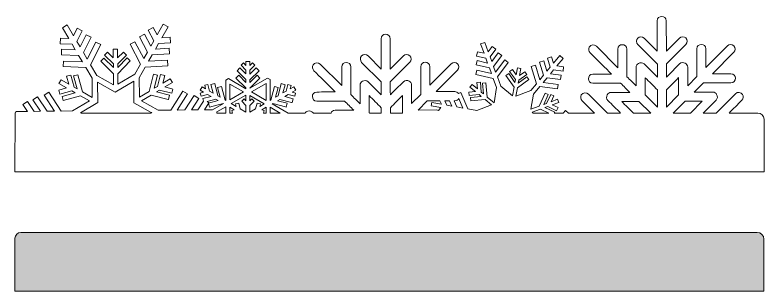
# Model space of a CAD drawing. Header units: millimetres. Extents: x 26 to 426, y 17 to 1568.
# Drawn here: x 99.1 to 352.5, y 1474.6 to 1568 of the extents above; entities that cross this region are included whole.
import ezdxf

# ---------------------------------------------------------------- set-up
doc = ezdxf.new("R2010")
doc.units = ezdxf.units.MM
doc.header["$MEASUREMENT"] = 0
doc.layers.add('Layer 1', color=7, linetype='Continuous')

# ---------------------------------------------------------------- blocks, each defined once
blk = doc.blocks.new('block 12')
at = {"layer": 'Layer 1'}
h = blk.add_hatch(color=4, dxfattribs=at)
edge = h.paths.add_edge_path()
edge.add_spline(control_points=[(352.5, 1474.58), (352.5, 1474.58), (99.08, 1474.58), (99.08, 1474.58), (99.08, 1474.58), (99.08, 1492.42), (99.08, 1492.42), (99.08, 1493.52), (99.97, 1494.41), (101.07, 1494.41), (101.07, 1494.41), (350.17, 1494.41), (350.17, 1494.41), (351.46, 1494.41), (352.5, 1493.36), (352.5, 1492.07), (352.5, 1492.07), (352.5, 1474.58), (352.5, 1474.58)], knot_values=[0, 0, 0, 0, 1, 1, 1, 2, 2, 2, 3, 3, 3, 4, 4, 4, 5, 5, 5, 6, 6, 6, 6], degree=3, periodic=1)
at = {"layer": 'Layer 1', "lineweight": 0}
blk.add_open_spline([(352.5, 1474.58), (352.5, 1474.58), (99.08, 1474.58), (99.08, 1474.58), (99.08, 1474.58), (99.08, 1492.42), (99.08, 1492.42), (99.08, 1493.52), (99.97, 1494.41), (101.07, 1494.41), (101.07, 1494.41), (350.17, 1494.41), (350.17, 1494.41), (351.46, 1494.41), (352.5, 1493.36), (352.5, 1492.07), (352.5, 1492.07), (352.5, 1474.58), (352.5, 1474.58)], degree=3, knots=[0, 0, 0, 0, 1, 1, 1, 2, 2, 2, 3, 3, 3, 4, 4, 4, 5, 5, 5, 6, 6, 6, 6], dxfattribs=at)
blk = doc.blocks.new('block 13')
at = {"layer": 'Layer 1', "lineweight": 0}
for points in [[(121.22, 1534.9), (127.11, 1538.37), (127.05, 1545.22), (133.01, 1541.85), (139.27, 1545.53), (139.33, 1538.27), (145.14, 1534.99), (145.43, 1534.99), (145.04, 1534.76), (121.45, 1534.76), (121.22, 1534.9)], [(171.76, 1544.61), (176.39, 1541.94), (171.76, 1539.27), (171.76, 1544.61)], [(184.05, 1544.81), (184.05, 1539.07), (179.07, 1541.94), (184.05, 1544.81)], [(177.24, 1538.95), (176.62, 1539.56), (175.82, 1538.77), (177.24, 1537.36), (177.24, 1535.14), (175.31, 1536.25), (174.79, 1538.17), (173.71, 1537.89), (173.94, 1537.04), (172.26, 1538.01), (177.24, 1540.88), (177.24, 1538.95), (177.24, 1538.95)], [(167.05, 1539.47), (167.88, 1538.99), (164.58, 1538.1), (164.92, 1536.81), (169.53, 1538.04), (169.58, 1538.01), (165.95, 1535.92), (163.17, 1535.9), (164.68, 1538.28), (164.06, 1538.67), (167.05, 1539.47)], [(178.58, 1537.36), (179.99, 1538.77), (179.19, 1539.57), (178.58, 1538.95), (178.58, 1540.68), (183.38, 1537.91), (181.88, 1537.04), (182.1, 1537.89), (181.02, 1538.17), (180.51, 1536.25), (178.58, 1535.14), (178.58, 1537.36), (178.58, 1537.36)], [(170.42, 1536.95), (170.42, 1534.77), (167.41, 1534.77), (167.41, 1535.19), (167.41, 1535.21), (170.42, 1536.95)], [(173.26, 1535.88), (172.42, 1535.66), (172.66, 1534.77), (171.76, 1534.77), (171.76, 1536.75), (173.26, 1535.88)], [(183.15, 1534.76), (183.39, 1535.65), (182.55, 1535.88), (184.05, 1536.75), (184.05, 1534.76), (183.15, 1534.76), (183.15, 1534.76)], [(188.82, 1534.76), (185.39, 1534.76), (185.39, 1536.75), (188.82, 1534.76)], [(276.87, 1536.08), (279.71, 1534.77), (274.38, 1534.77), (274.05, 1535.05), (276.87, 1536.08)]]:
    blk.add_lwpolyline(points, dxfattribs=at)
for points, knots in [([(340.67, 1534.76), (342.11, 1536.21), (343.55, 1537.66), (345, 1539.12), (345.51, 1539.63), (345.64, 1540.44), (345.26, 1541.06), (344.72, 1541.91), (343.54, 1542.01), (342.87, 1541.33), (340.69, 1539.14), (338.51, 1536.95), (336.34, 1534.76), (336.34, 1534.76), (331.94, 1534.76), (331.94, 1534.76), (331.94, 1534.76), (336.29, 1539.14), (336.29, 1539.14), (336.81, 1539.67), (336.87, 1540.5), (336.47, 1541.09), (336.25, 1541.54), (335.81, 1541.88), (335.15, 1541.88), (335.15, 1541.88), (328.87, 1541.86), (328.87, 1541.86), (328.87, 1541.86), (331.98, 1544.99), (331.98, 1544.99), (335.09, 1545), (338.21, 1545.01), (341.33, 1545.02), (343.31, 1545.02), (343.3, 1548.09), (341.32, 1548.08), (339.22, 1548.08), (337.13, 1548.07), (335.04, 1548.07), (335.04, 1548.07), (342.28, 1555.34), (342.28, 1555.34), (342.87, 1555.94), (342.87, 1556.92), (342.28, 1557.51), (341.68, 1558.1), (340.7, 1558.1), (340.11, 1557.51), (340.11, 1557.51), (332.87, 1550.23), (332.87, 1550.23), (332.86, 1552.32), (332.86, 1554.42), (332.85, 1556.51), (332.84, 1558.49), (329.78, 1558.48), (329.78, 1556.5), (329.79, 1553.39), (329.8, 1550.27), (329.8, 1547.15), (329.8, 1547.15), (326.69, 1544.02), (326.69, 1544.02), (326.69, 1544.02), (326.68, 1550.3), (326.68, 1550.3), (326.68, 1550.96), (326.33, 1551.4), (325.88, 1551.62), (325.28, 1552.02), (324.45, 1551.95), (323.93, 1551.43), (322.46, 1549.95), (320.98, 1548.46), (319.5, 1546.98), (319.5, 1548.45), (319.5, 1549.92), (319.49, 1551.39), (319.49, 1551.39), (326.08, 1558.02), (326.08, 1558.02), (326.67, 1558.61), (326.67, 1559.6), (326.08, 1560.19), (325.48, 1560.78), (324.5, 1560.78), (323.91, 1560.18), (323.91, 1560.18), (319.48, 1555.73), (319.48, 1555.73), (319.48, 1555.73), (319.45, 1565.99), (319.45, 1565.99), (319.44, 1567.97), (316.37, 1567.97), (316.38, 1565.99), (316.38, 1565.6), (316.38, 1565.21), (316.38, 1564.82), (316.39, 1561.79), (316.4, 1558.76), (316.41, 1555.72), (316.41, 1555.72), (311.95, 1560.15), (311.95, 1560.15), (311.36, 1560.74), (310.37, 1560.73), (309.78, 1560.15), (309.2, 1559.55), (309.2, 1558.57), (309.79, 1557.98), (309.79, 1557.98), (316.42, 1551.38), (316.42, 1551.38), (316.42, 1549.91), (316.43, 1548.44), (316.43, 1546.97), (314.95, 1548.44), (313.46, 1549.92), (311.98, 1551.4), (311.45, 1551.92), (310.62, 1551.98), (310.03, 1551.57), (309.58, 1551.35), (309.24, 1550.91), (309.24, 1550.25), (309.25, 1548.16), (309.25, 1546.07), (309.26, 1543.97), (308.21, 1545.01), (307.17, 1546.05), (306.13, 1547.09), (306.12, 1550.2), (306.11, 1553.32), (306.11, 1556.43), (306.1, 1558.41), (303.03, 1558.41), (303.04, 1556.43), (303.04, 1554.33), (303.05, 1552.24), (303.05, 1550.14), (303.05, 1550.14), (295.78, 1557.39), (295.78, 1557.39), (295.1, 1558.06), (293.92, 1557.97), (293.39, 1557.1), (293.01, 1556.48), (293.15, 1555.68), (293.67, 1555.16), (293.67, 1555.16), (294.44, 1554.4), (294.44, 1554.4), (296.59, 1552.26), (298.74, 1550.12), (300.89, 1547.98), (298.79, 1547.97), (296.7, 1547.97), (294.6, 1547.96), (292.63, 1547.95), (292.63, 1544.89), (294.62, 1544.89), (297.73, 1544.9), (300.85, 1544.91), (303.96, 1544.92), (305.01, 1543.88), (306.05, 1542.84), (307.09, 1541.8), (305, 1541.8), (302.91, 1541.79), (300.81, 1541.79), (300.15, 1541.79), (299.71, 1541.44), (299.49, 1540.99), (299.1, 1540.39), (299.16, 1539.56), (299.68, 1539.05), (301.12, 1537.62), (302.55, 1536.19), (303.99, 1534.77), (303.99, 1534.77), (299.56, 1534.77), (299.56, 1534.77), (299.56, 1534.77), (293.09, 1541.2), (293.09, 1541.2), (292.42, 1541.87), (291.23, 1541.77), (290.7, 1540.91), (290.32, 1540.29), (290.46, 1539.48), (290.97, 1538.97), (290.97, 1538.97), (295.2, 1534.77), (295.2, 1534.77), (295.2, 1534.77), (286.31, 1534.77), (286.31, 1534.77), (286.31, 1534.77), (285.39, 1535.62), (285.39, 1535.62), (285.39, 1535.62), (284.6, 1534.77), (284.6, 1534.77), (284.6, 1534.77), (281.52, 1534.77), (281.52, 1534.77), (281.52, 1534.77), (281.69, 1535.12), (281.69, 1535.12), (281.69, 1535.12), (278.39, 1536.64), (278.39, 1536.64), (278.39, 1536.64), (279.32, 1536.99), (279.32, 1536.99), (279.32, 1536.99), (282.35, 1535.58), (282.35, 1535.58), (282.35, 1535.58), (282.84, 1536.63), (282.84, 1536.63), (282.84, 1536.63), (280.85, 1537.55), (280.85, 1537.55), (280.85, 1537.55), (283.07, 1538.37), (283.07, 1538.37), (283.07, 1538.37), (282.67, 1539.45), (282.67, 1539.45), (282.67, 1539.45), (280.45, 1538.63), (280.45, 1538.63), (280.45, 1538.63), (281.38, 1540.62), (281.38, 1540.62), (281.38, 1540.62), (280.33, 1541.11), (280.33, 1541.11), (280.33, 1541.11), (278.92, 1538.07), (278.92, 1538.07), (278.92, 1538.07), (278, 1537.73), (278, 1537.73), (278, 1537.73), (279.52, 1541.03), (279.52, 1541.03), (279.52, 1541.03), (278.48, 1541.51), (278.48, 1541.51), (278.48, 1541.51), (276.46, 1537.17), (276.46, 1537.17), (276.46, 1537.17), (273.65, 1536.14), (273.65, 1536.14), (273.65, 1536.14), (274.53, 1541.22), (274.53, 1541.22), (274.53, 1541.22), (276.66, 1543.77), (276.66, 1543.77), (276.66, 1543.77), (282.67, 1543.04), (282.67, 1543.04), (282.67, 1543.04), (282.85, 1544.51), (282.85, 1544.51), (282.85, 1544.51), (277.79, 1545.13), (277.79, 1545.13), (277.79, 1545.13), (279.09, 1546.68), (279.09, 1546.68), (279.09, 1546.68), (283.68, 1546.12), (283.68, 1546.12), (283.68, 1546.12), (283.86, 1547.59), (283.86, 1547.59), (283.86, 1547.59), (280.22, 1548.03), (280.22, 1548.03), (280.22, 1548.03), (281.33, 1549.36), (281.33, 1549.36), (281.33, 1549.36), (284.5, 1548.97), (284.5, 1548.97), (284.5, 1548.97), (284.68, 1550.44), (284.68, 1550.44), (284.68, 1550.44), (282.46, 1550.72), (282.46, 1550.72), (282.46, 1550.72), (284.61, 1553.3), (284.61, 1553.3), (284.61, 1553.3), (283.47, 1554.25), (283.47, 1554.25), (283.47, 1554.25), (281.32, 1551.66), (281.32, 1551.66), (281.32, 1551.66), (280.66, 1553.8), (280.66, 1553.8), (280.66, 1553.8), (279.24, 1553.36), (279.24, 1553.36), (279.24, 1553.36), (280.19, 1550.31), (280.19, 1550.31), (280.19, 1550.31), (279.08, 1548.98), (279.08, 1548.98), (279.08, 1548.98), (277.99, 1552.49), (277.99, 1552.49), (277.99, 1552.49), (276.58, 1552.04), (276.58, 1552.04), (276.58, 1552.04), (277.95, 1547.62), (277.95, 1547.62), (277.95, 1547.62), (276.66, 1546.07), (276.66, 1546.07), (276.66, 1546.07), (275.15, 1550.94), (275.15, 1550.94), (275.15, 1550.94), (273.73, 1550.5), (273.73, 1550.5), (273.73, 1550.5), (275.53, 1544.72), (275.53, 1544.72), (275.53, 1544.72), (273.58, 1542.38), (273.58, 1542.38), (273.58, 1542.38), (268.58, 1540.55), (268.58, 1540.55), (268.58, 1540.55), (269.06, 1543.35), (269.06, 1543.35), (269.06, 1543.35), (272.98, 1546.1), (272.98, 1546.1), (272.98, 1546.1), (272.31, 1547.04), (272.31, 1547.04), (272.31, 1547.04), (269.34, 1544.95), (269.34, 1544.95), (269.34, 1544.95), (269.51, 1545.93), (269.51, 1545.93), (269.51, 1545.93), (272.25, 1547.85), (272.25, 1547.85), (272.25, 1547.85), (271.58, 1548.79), (271.58, 1548.79), (271.58, 1548.79), (269.79, 1547.53), (269.79, 1547.53), (269.79, 1547.53), (270.2, 1549.87), (270.2, 1549.87), (270.2, 1549.87), (269.06, 1550.06), (269.06, 1550.06), (269.06, 1550.06), (268.65, 1547.73), (268.65, 1547.73), (268.65, 1547.73), (267.39, 1549.52), (267.39, 1549.52), (267.39, 1549.52), (266.45, 1548.86), (266.45, 1548.86), (266.45, 1548.86), (268.38, 1546.13), (268.38, 1546.13), (268.38, 1546.13), (268.21, 1545.15), (268.21, 1545.15), (268.21, 1545.15), (266.12, 1548.12), (266.12, 1548.12), (266.12, 1548.12), (265.18, 1547.46), (265.18, 1547.46), (265.18, 1547.46), (267.93, 1543.55), (267.93, 1543.55), (267.93, 1543.55), (267.42, 1540.59), (267.42, 1540.59), (267.42, 1540.59), (263.45, 1543.9), (263.45, 1543.9), (263.45, 1543.9), (262.31, 1547.02), (262.31, 1547.02), (262.31, 1547.02), (265.95, 1551.86), (265.95, 1551.86), (265.95, 1551.86), (264.77, 1552.75), (264.77, 1552.75), (264.77, 1552.75), (261.7, 1548.67), (261.7, 1548.67), (261.7, 1548.67), (261, 1550.57), (261, 1550.57), (261, 1550.57), (263.79, 1554.27), (263.79, 1554.27), (263.79, 1554.27), (262.6, 1555.16), (262.6, 1555.16), (262.6, 1555.16), (260.39, 1552.23), (260.39, 1552.23), (260.39, 1552.23), (259.8, 1553.85), (259.8, 1553.85), (259.8, 1553.85), (261.72, 1556.41), (261.72, 1556.41), (261.72, 1556.41), (260.53, 1557.3), (260.53, 1557.3), (260.53, 1557.3), (259.19, 1555.51), (259.19, 1555.51), (259.19, 1555.51), (258.03, 1558.67), (258.03, 1558.67), (258.03, 1558.67), (256.64, 1558.16), (256.64, 1558.16), (256.64, 1558.16), (257.79, 1555), (257.79, 1555), (257.79, 1555), (255.61, 1555.49), (255.61, 1555.49), (255.61, 1555.49), (255.28, 1554.05), (255.28, 1554.05), (255.28, 1554.05), (258.4, 1553.34), (258.4, 1553.34), (258.4, 1553.34), (259, 1551.72), (259, 1551.72), (259, 1551.72), (255.42, 1552.53), (255.42, 1552.53), (255.42, 1552.53), (255.09, 1551.08), (255.09, 1551.08), (255.09, 1551.08), (259.61, 1550.06), (259.61, 1550.06), (259.61, 1550.06), (260.3, 1548.16), (260.3, 1548.16), (260.3, 1548.16), (255.33, 1549.29), (255.33, 1549.29), (255.33, 1549.29), (255, 1547.84), (255, 1547.84), (255, 1547.84), (260.91, 1546.5), (260.91, 1546.5), (260.91, 1546.5), (262.05, 1543.39), (262.05, 1543.39), (262.05, 1543.39), (261.16, 1538.3), (261.16, 1538.3), (261.16, 1538.3), (258.86, 1540.22), (258.86, 1540.22), (258.86, 1540.22), (258.43, 1544.99), (258.43, 1544.99), (258.43, 1544.99), (257.28, 1544.89), (257.28, 1544.89), (257.28, 1544.89), (257.6, 1541.27), (257.6, 1541.27), (257.6, 1541.27), (256.84, 1541.91), (256.84, 1541.91), (256.84, 1541.91), (256.54, 1545.24), (256.54, 1545.24), (256.54, 1545.24), (255.39, 1545.13), (255.39, 1545.13), (255.39, 1545.13), (255.59, 1542.95), (255.59, 1542.95), (255.59, 1542.95), (253.77, 1544.47), (253.77, 1544.47), (253.77, 1544.47), (253.03, 1543.59), (253.03, 1543.59), (253.03, 1543.59), (254.85, 1542.07), (254.85, 1542.07), (254.85, 1542.07), (252.67, 1541.87), (252.67, 1541.87), (252.67, 1541.87), (252.77, 1540.72), (252.77, 1540.72), (252.77, 1540.72), (256.1, 1541.02), (256.1, 1541.02), (256.1, 1541.02), (256.86, 1540.39), (256.86, 1540.39), (256.86, 1540.39), (253.25, 1540.06), (253.25, 1540.06), (253.25, 1540.06), (253.35, 1538.91), (253.35, 1538.91), (253.35, 1538.91), (258.11, 1539.34), (258.11, 1539.34), (258.11, 1539.34), (260.29, 1537.52), (260.29, 1537.52), (260.29, 1537.52), (255.29, 1535.69), (255.29, 1535.69), (255.29, 1535.69), (252.3, 1536.21), (252.3, 1536.21), (252.3, 1536.21), (249.93, 1541.78), (249.93, 1541.78), (249.93, 1541.78), (249.1, 1541.43), (249.1, 1541.43), (248.86, 1541.79), (248.46, 1542.05), (247.89, 1542.05), (245.8, 1542.04), (243.71, 1542.04), (241.61, 1542.03), (241.61, 1542.03), (248.85, 1549.31), (248.85, 1549.31), (249.44, 1549.9), (249.44, 1550.89), (248.85, 1551.48), (248.26, 1552.07), (247.27, 1552.06), (246.68, 1551.47), (246.68, 1551.47), (239.44, 1544.19), (239.44, 1544.19), (239.44, 1546.29), (239.43, 1548.38), (239.42, 1550.48), (239.42, 1552.46), (236.35, 1552.45), (236.35, 1550.47), (236.36, 1547.35), (236.37, 1544.23), (236.38, 1541.12), (236.38, 1541.12), (233.27, 1537.99), (233.27, 1537.99), (233.27, 1537.99), (233.25, 1544.27), (233.25, 1544.27), (233.25, 1544.93), (232.91, 1545.36), (232.45, 1545.58), (231.86, 1545.98), (231.03, 1545.92), (230.51, 1545.4), (229.03, 1543.91), (227.55, 1542.43), (226.08, 1540.94), (226.07, 1542.42), (226.07, 1543.89), (226.06, 1545.36), (226.06, 1545.36), (232.66, 1551.99), (232.66, 1551.99), (233.25, 1552.58), (233.25, 1553.57), (232.65, 1554.16), (232.06, 1554.74), (231.07, 1554.74), (230.48, 1554.15), (230.48, 1554.15), (226.05, 1549.69), (226.05, 1549.69), (226.05, 1549.69), (226.02, 1559.96), (226.02, 1559.96), (226.01, 1561.94), (222.95, 1561.93), (222.95, 1559.95), (222.95, 1559.56), (222.96, 1559.17), (222.96, 1558.78), (222.97, 1555.75), (222.97, 1552.72), (222.98, 1549.69), (222.98, 1549.69), (218.54, 1554.11), (218.54, 1554.11), (217.95, 1554.7), (216.96, 1554.7), (216.37, 1554.11), (215.78, 1553.51), (215.79, 1552.53), (216.38, 1551.94), (216.38, 1551.94), (223.01, 1545.34), (223.01, 1545.34), (223.01, 1543.87), (223.02, 1542.4), (223.02, 1540.93), (221.53, 1542.4), (220.05, 1543.88), (218.57, 1545.36), (218.04, 1545.88), (217.21, 1545.94), (216.62, 1545.53), (216.17, 1545.31), (215.83, 1544.87), (215.83, 1544.21), (215.84, 1542.12), (215.84, 1540.03), (215.85, 1537.93), (214.8, 1538.97), (213.76, 1540.01), (212.72, 1541.05), (212.71, 1544.16), (212.7, 1547.28), (212.69, 1550.39), (212.69, 1552.37), (209.62, 1552.37), (209.62, 1550.39), (209.63, 1548.29), (209.63, 1546.2), (209.64, 1544.1), (209.64, 1544.1), (202.36, 1551.34), (202.36, 1551.34), (201.69, 1552.01), (200.5, 1551.92), (199.97, 1551.06), (199.59, 1550.44), (199.74, 1549.63), (200.25, 1549.12), (200.25, 1549.12), (201.02, 1548.35), (201.02, 1548.35), (203.17, 1546.21), (205.32, 1544.07), (207.47, 1541.93), (205.38, 1541.93), (203.28, 1541.92), (201.19, 1541.91), (199.21, 1541.91), (199.22, 1538.84), (201.2, 1538.84), (204.31, 1538.86), (207.43, 1538.86), (210.55, 1538.87), (211.59, 1537.83), (212.63, 1536.8), (213.68, 1535.76), (211.58, 1535.75), (209.49, 1535.75), (207.39, 1535.74), (206.66, 1535.74), (206.2, 1535.32), (206.02, 1534.79), (206, 1534.78), (205.99, 1534.77), (205.98, 1534.76), (205.98, 1534.76), (200.07, 1534.76), (200.07, 1534.76), (200.07, 1534.76), (199.9, 1534.94), (199.9, 1534.94), (199.44, 1535.39), (198.79, 1535.61), (198.17, 1535.48), (197.66, 1535.37), (197.41, 1535.09), (197.25, 1534.76), (197.25, 1534.76), (191.51, 1534.76), (191.51, 1534.76), (191.51, 1534.76), (186.06, 1537.91), (186.06, 1537.91), (186.06, 1537.91), (186.28, 1538.03), (186.28, 1538.03), (186.28, 1538.03), (190.66, 1536.86), (190.66, 1536.86), (190.66, 1536.86), (190.88, 1536.8), (190.88, 1536.8), (190.88, 1536.8), (191.23, 1538.1), (191.23, 1538.1), (191.23, 1538.1), (187.92, 1538.98), (187.92, 1538.98), (187.92, 1538.98), (188.7, 1539.43), (188.7, 1539.43), (188.7, 1539.43), (192.67, 1538.37), (192.67, 1538.37), (192.67, 1538.37), (192.89, 1538.31), (192.89, 1538.31), (192.89, 1538.31), (193.24, 1539.61), (193.24, 1539.61), (193.24, 1539.61), (190.34, 1540.39), (190.34, 1540.39), (190.34, 1540.39), (191.53, 1541.07), (191.53, 1541.07), (191.53, 1541.07), (193.75, 1540.47), (193.75, 1540.47), (193.75, 1540.47), (194.04, 1541.56), (194.04, 1541.56), (194.04, 1541.56), (192.9, 1541.86), (192.9, 1541.86), (192.9, 1541.86), (194.06, 1542.53), (194.06, 1542.53), (194.06, 1542.53), (193.39, 1543.7), (193.39, 1543.7), (193.39, 1543.7), (192.23, 1543.03), (192.23, 1543.03), (192.23, 1543.03), (192.54, 1544.17), (192.54, 1544.17), (192.54, 1544.17), (191.45, 1544.46), (191.45, 1544.46), (191.45, 1544.46), (190.86, 1542.23), (190.86, 1542.23), (190.86, 1542.23), (189.73, 1541.58), (189.73, 1541.58), (189.73, 1541.58), (190.48, 1544.39), (190.48, 1544.39), (190.48, 1544.39), (189.19, 1544.74), (189.19, 1544.74), (189.19, 1544.74), (188.09, 1540.63), (188.09, 1540.63), (188.09, 1540.63), (187.25, 1540.15), (187.25, 1540.15), (187.25, 1540.15), (188.14, 1543.46), (188.14, 1543.46), (188.14, 1543.46), (186.85, 1543.8), (186.85, 1543.8), (186.85, 1543.8), (185.61, 1539.2), (185.61, 1539.2), (185.61, 1539.2), (185.39, 1539.07), (185.39, 1539.07), (185.39, 1539.07), (185.39, 1546.11), (185.39, 1546.11), (185.39, 1546.11), (184.5, 1546.62), (184.5, 1546.62), (184.5, 1546.62), (178.58, 1543.21), (178.58, 1543.21), (178.58, 1543.21), (178.58, 1543.26), (178.58, 1543.26), (178.58, 1543.26), (181.95, 1546.63), (181.95, 1546.63), (181.95, 1546.63), (181, 1547.58), (181, 1547.58), (181, 1547.58), (178.58, 1545.16), (178.58, 1545.16), (178.58, 1545.16), (178.58, 1546.06), (178.58, 1546.06), (178.58, 1546.06), (181.65, 1549.13), (181.65, 1549.13), (181.65, 1549.13), (180.7, 1550.08), (180.7, 1550.08), (180.7, 1550.08), (178.58, 1547.96), (178.58, 1547.96), (178.58, 1547.96), (178.58, 1549.33), (178.58, 1549.33), (178.58, 1549.33), (180.21, 1550.96), (180.21, 1550.96), (180.21, 1550.96), (179.41, 1551.75), (179.41, 1551.75), (179.41, 1551.75), (178.57, 1550.91), (178.57, 1550.91), (178.57, 1550.91), (178.57, 1552.25), (178.57, 1552.25), (178.57, 1552.25), (177.23, 1552.25), (177.23, 1552.25), (177.23, 1552.25), (177.23, 1550.91), (177.23, 1550.91), (177.23, 1550.91), (176.39, 1551.75), (176.39, 1551.75), (176.39, 1551.75), (175.6, 1550.96), (175.6, 1550.96), (175.6, 1550.96), (177.23, 1549.33), (177.23, 1549.33), (177.23, 1549.33), (177.23, 1548.02), (177.23, 1548.02), (177.23, 1548.02), (175.17, 1550.08), (175.17, 1550.08), (175.17, 1550.08), (174.22, 1549.13), (174.22, 1549.13), (174.22, 1549.13), (177.22, 1546.13), (177.22, 1546.13), (177.22, 1546.13), (177.22, 1545.16), (177.22, 1545.16), (177.22, 1545.16), (174.8, 1547.58), (174.8, 1547.58), (174.8, 1547.58), (173.86, 1546.63), (173.86, 1546.63), (173.86, 1546.63), (177.22, 1543.27), (177.22, 1543.27), (177.22, 1543.27), (177.22, 1543.01), (177.22, 1543.01), (177.22, 1543.01), (171.3, 1546.43), (171.3, 1546.43), (171.3, 1546.43), (170.41, 1545.91), (170.41, 1545.91), (170.41, 1545.91), (170.41, 1539.07), (170.41, 1539.07), (170.41, 1539.07), (170.19, 1539.2), (170.19, 1539.2), (170.19, 1539.2), (168.96, 1543.8), (168.96, 1543.8), (168.96, 1543.8), (167.66, 1543.46), (167.66, 1543.46), (167.66, 1543.46), (168.55, 1540.15), (168.55, 1540.15), (168.55, 1540.15), (167.77, 1540.61), (167.77, 1540.61), (167.77, 1540.61), (166.65, 1544.8), (166.65, 1544.8), (166.65, 1544.8), (165.35, 1544.45), (165.35, 1544.45), (165.35, 1544.45), (166.13, 1541.55), (166.13, 1541.55), (166.13, 1541.55), (164.94, 1542.24), (164.94, 1542.24), (164.94, 1542.24), (164.35, 1544.47), (164.35, 1544.47), (164.35, 1544.47), (163.27, 1544.18), (163.27, 1544.18), (163.27, 1544.18), (163.57, 1543.04), (163.57, 1543.04), (163.57, 1543.04), (162.41, 1543.71), (162.41, 1543.71), (162.41, 1543.71), (161.74, 1542.55), (161.74, 1542.55), (161.74, 1542.55), (162.9, 1541.88), (162.9, 1541.88), (162.9, 1541.88), (161.76, 1541.57), (161.76, 1541.57), (161.76, 1541.57), (162.05, 1540.49), (162.05, 1540.49), (162.05, 1540.49), (164.27, 1541.08), (164.27, 1541.08), (164.27, 1541.08), (165.41, 1540.43), (165.41, 1540.43), (165.41, 1540.43), (162.6, 1539.67), (162.6, 1539.67), (162.6, 1539.67), (162.82, 1538.84), (162.82, 1538.84), (162.82, 1538.84), (160.94, 1535.88), (160.94, 1535.88), (160.94, 1535.88), (158.76, 1535.86), (158.76, 1535.86), (158.76, 1535.86), (161.24, 1539.77), (161.24, 1539.77), (161.24, 1539.77), (159.66, 1540.77), (159.66, 1540.77), (159.66, 1540.77), (156.54, 1535.84), (156.54, 1535.84), (156.54, 1535.84), (153.99, 1535.82), (153.99, 1535.82), (153.99, 1535.82), (157.43, 1541.25), (157.43, 1541.25), (157.43, 1541.25), (155.85, 1542.25), (155.85, 1542.25), (155.85, 1542.25), (151.76, 1535.8), (151.76, 1535.8), (151.76, 1535.8), (147.58, 1535.76), (147.58, 1535.76), (147.58, 1535.76), (141.92, 1538.96), (141.92, 1538.96), (141.92, 1538.96), (145.18, 1540.89), (145.18, 1540.89), (145.18, 1540.89), (150.91, 1539.41), (150.91, 1539.41), (150.91, 1539.41), (151.02, 1539.38), (151.02, 1539.38), (151.02, 1539.38), (151.38, 1540.79), (151.38, 1540.79), (151.38, 1540.79), (146.95, 1541.93), (146.95, 1541.93), (146.95, 1541.93), (148.02, 1542.56), (148.02, 1542.56), (148.02, 1542.56), (152.1, 1541.51), (152.1, 1541.51), (152.1, 1541.51), (152.46, 1542.92), (152.46, 1542.92), (152.46, 1542.92), (149.79, 1543.61), (149.79, 1543.61), (149.79, 1543.61), (152.36, 1545.12), (152.36, 1545.12), (152.36, 1545.12), (151.62, 1546.37), (151.62, 1546.37), (151.62, 1546.37), (149.06, 1544.86), (149.06, 1544.86), (149.06, 1544.86), (149.75, 1547.53), (149.75, 1547.53), (149.75, 1547.53), (148.34, 1547.89), (148.34, 1547.89), (148.34, 1547.89), (147.28, 1543.82), (147.28, 1543.82), (147.28, 1543.82), (146.21, 1543.18), (146.21, 1543.18), (146.21, 1543.18), (147.36, 1547.61), (147.36, 1547.61), (147.36, 1547.61), (145.95, 1547.98), (145.95, 1547.98), (145.95, 1547.98), (144.44, 1542.14), (144.44, 1542.14), (144.44, 1542.14), (141.18, 1540.22), (141.18, 1540.22), (141.18, 1540.22), (141.12, 1546.72), (141.12, 1546.72), (141.12, 1546.72), (143.18, 1550.36), (143.18, 1550.36), (143.18, 1550.36), (150.8, 1550.81), (150.8, 1550.81), (150.8, 1550.81), (150.69, 1552.68), (150.69, 1552.68), (150.69, 1552.68), (144.28, 1552.3), (144.28, 1552.3), (144.28, 1552.3), (145.53, 1554.52), (145.53, 1554.52), (145.53, 1554.52), (151.35, 1554.86), (151.35, 1554.86), (151.35, 1554.86), (151.24, 1556.73), (151.24, 1556.73), (151.24, 1556.73), (146.62, 1556.45), (146.62, 1556.45), (146.62, 1556.45), (147.69, 1558.35), (147.69, 1558.35), (147.69, 1558.35), (151.72, 1558.59), (151.72, 1558.59), (151.72, 1558.59), (151.61, 1560.45), (151.61, 1560.45), (151.61, 1560.45), (148.79, 1560.29), (148.79, 1560.29), (148.79, 1560.29), (150.88, 1563.98), (150.88, 1563.98), (150.88, 1563.98), (149.25, 1564.9), (149.25, 1564.9), (149.25, 1564.9), (147.16, 1561.21), (147.16, 1561.21), (147.16, 1561.21), (145.86, 1563.71), (145.86, 1563.71), (145.86, 1563.71), (144.2, 1562.84), (144.2, 1562.84), (144.2, 1562.84), (146.07, 1559.27), (146.07, 1559.27), (146.07, 1559.27), (145, 1557.38), (145, 1557.38), (145, 1557.38), (142.85, 1561.47), (142.85, 1561.47), (142.85, 1561.47), (141.2, 1560.6), (141.2, 1560.6), (141.2, 1560.6), (143.91, 1555.44), (143.91, 1555.44), (143.91, 1555.44), (142.65, 1553.22), (142.65, 1553.22), (142.65, 1553.22), (139.67, 1558.91), (139.67, 1558.91), (139.67, 1558.91), (138.02, 1558.05), (138.02, 1558.05), (138.02, 1558.05), (141.56, 1551.28), (141.56, 1551.28), (141.56, 1551.28), (139.68, 1547.95), (139.68, 1547.95), (139.68, 1547.95), (133.89, 1544.55), (133.89, 1544.55), (133.89, 1544.55), (133.86, 1548.11), (133.86, 1548.11), (133.86, 1548.11), (138.09, 1552.41), (138.09, 1552.41), (138.09, 1552.41), (137.05, 1553.43), (137.05, 1553.43), (137.05, 1553.43), (133.84, 1550.17), (133.84, 1550.17), (133.84, 1550.17), (133.83, 1551.41), (133.83, 1551.41), (133.83, 1551.41), (136.79, 1554.42), (136.79, 1554.42), (136.79, 1554.42), (135.75, 1555.44), (135.75, 1555.44), (135.75, 1555.44), (133.82, 1553.47), (133.82, 1553.47), (133.82, 1553.47), (133.79, 1556.45), (133.79, 1556.45), (133.79, 1556.45), (132.33, 1556.44), (132.33, 1556.44), (132.33, 1556.44), (132.36, 1553.46), (132.36, 1553.46), (132.36, 1553.46), (130.39, 1555.39), (130.39, 1555.39), (130.39, 1555.39), (129.37, 1554.35), (129.37, 1554.35), (129.37, 1554.35), (132.38, 1551.4), (132.38, 1551.4), (132.38, 1551.4), (132.39, 1550.15), (132.39, 1550.15), (132.39, 1550.15), (129.13, 1553.36), (129.13, 1553.36), (129.13, 1553.36), (128.11, 1552.32), (128.11, 1552.32), (128.11, 1552.32), (132.41, 1548.1), (132.41, 1548.1), (132.41, 1548.1), (132.44, 1544.31), (132.44, 1544.31), (132.44, 1544.31), (126.78, 1547.52), (126.78, 1547.52), (126.78, 1547.52), (124.66, 1551.12), (124.66, 1551.12), (124.66, 1551.12), (128.08, 1557.95), (128.08, 1557.95), (128.08, 1557.95), (126.4, 1558.78), (126.4, 1558.78), (126.4, 1558.78), (123.53, 1553.04), (123.53, 1553.04), (123.53, 1553.04), (122.23, 1555.23), (122.23, 1555.23), (122.23, 1555.23), (124.85, 1560.45), (124.85, 1560.45), (124.85, 1560.45), (123.18, 1561.28), (123.18, 1561.28), (123.18, 1561.28), (121.11, 1557.15), (121.11, 1557.15), (121.11, 1557.15), (120, 1559.02), (120, 1559.02), (120, 1559.02), (121.81, 1562.63), (121.81, 1562.63), (121.81, 1562.63), (120.13, 1563.46), (120.13, 1563.46), (120.13, 1563.46), (118.87, 1560.94), (118.87, 1560.94), (118.87, 1560.94), (116.72, 1564.59), (116.72, 1564.59), (116.72, 1564.59), (115.11, 1563.64), (115.11, 1563.64), (115.11, 1563.64), (117.26, 1559.99), (117.26, 1559.99), (117.26, 1559.99), (114.44, 1560.11), (114.44, 1560.11), (114.44, 1560.11), (114.37, 1558.24), (114.37, 1558.24), (114.37, 1558.24), (118.4, 1558.07), (118.4, 1558.07), (118.4, 1558.07), (119.5, 1556.2), (119.5, 1556.2), (119.5, 1556.2), (114.88, 1556.39), (114.88, 1556.39), (114.88, 1556.39), (114.8, 1554.52), (114.8, 1554.52), (114.8, 1554.52), (120.63, 1554.28), (120.63, 1554.28), (120.63, 1554.28), (121.92, 1552.09), (121.92, 1552.09), (121.92, 1552.09), (115.5, 1552.35), (115.5, 1552.35), (115.5, 1552.35), (115.42, 1550.49), (115.42, 1550.49), (115.42, 1550.49), (123.05, 1550.17), (123.05, 1550.17), (123.05, 1550.17), (125.17, 1546.57), (125.17, 1546.57), (125.17, 1546.57), (125.23, 1540.06), (125.23, 1540.06), (125.23, 1540.06), (121.94, 1541.92), (121.94, 1541.92), (121.94, 1541.92), (120.33, 1547.73), (120.33, 1547.73), (120.33, 1547.73), (118.92, 1547.35), (118.92, 1547.35), (118.92, 1547.35), (120.15, 1542.94), (120.15, 1542.94), (120.15, 1542.94), (119.06, 1543.55), (119.06, 1543.55), (119.06, 1543.55), (117.94, 1547.61), (117.94, 1547.61), (117.94, 1547.61), (116.54, 1547.22), (116.54, 1547.22), (116.54, 1547.22), (117.27, 1544.56), (117.27, 1544.56), (117.27, 1544.56), (114.68, 1546.03), (114.68, 1546.03), (114.68, 1546.03), (113.96, 1544.76), (113.96, 1544.76), (113.96, 1544.76), (116.56, 1543.3), (116.56, 1543.3), (116.56, 1543.3), (113.9, 1542.56), (113.9, 1542.56), (113.9, 1542.56), (114.29, 1541.16), (114.29, 1541.16), (114.29, 1541.16), (118.35, 1542.28), (118.35, 1542.28), (118.35, 1542.28), (119.43, 1541.67), (119.43, 1541.67), (119.43, 1541.67), (115.02, 1540.45), (115.02, 1540.45), (115.02, 1540.45), (115.41, 1539.05), (115.41, 1539.05), (115.41, 1539.05), (121.22, 1540.66), (121.22, 1540.66), (121.22, 1540.66), (124.33, 1538.9), (124.33, 1538.9), (124.33, 1538.9), (118.55, 1535.49), (118.55, 1535.49), (118.55, 1535.49), (114.72, 1535.45), (114.72, 1535.45), (114.72, 1535.45), (110.52, 1541.83), (110.52, 1541.83), (110.52, 1541.83), (108.96, 1540.8), (108.96, 1540.8), (108.96, 1540.8), (112.5, 1535.43), (112.5, 1535.43), (112.5, 1535.43), (109.95, 1535.41), (109.95, 1535.41), (109.95, 1535.41), (106.74, 1540.28), (106.74, 1540.28), (106.74, 1540.28), (105.18, 1539.25), (105.18, 1539.25), (105.18, 1539.25), (107.73, 1535.39), (107.73, 1535.39), (107.73, 1535.39), (105.55, 1535.37), (105.55, 1535.37), (105.55, 1535.37), (103.33, 1538.74), (103.33, 1538.74), (103.33, 1538.74), (101.77, 1537.71), (101.77, 1537.71), (101.77, 1537.71), (103.33, 1535.35), (103.33, 1535.35), (103.33, 1535.35), (99.64, 1535.32), (99.64, 1535.32), (99.34, 1535.31), (99.09, 1535.06), (99.1, 1534.76), (99.1, 1534.76), (99.1, 1534.76), (99.1, 1534.76), (99.1, 1534.76), (99.09, 1514.94), (99.09, 1514.94), (99.09, 1514.94), (352.51, 1514.94), (352.51, 1514.94), (352.51, 1514.94), (352.51, 1532.67), (352.51, 1532.67), (352.51, 1533.82), (351.57, 1534.76), (350.42, 1534.76), (350.42, 1534.76), (340.67, 1534.76), (340.67, 1534.76), (340.67, 1534.76), (340.67, 1534.76), (340.67, 1534.76)], [0, 0, 0, 0, 1, 1, 1, 2, 2, 2, 3, 3, 3, 4, 4, 4, 5, 5, 5, 6, 6, 6, 7, 7, 7, 8, 8, 8, 9, 9, 9, 10, 10, 10, 11, 11, 11, 12, 12, 12, 13, 13, 13, 14, 14, 14, 15, 15, 15, 16, 16, 16, 17, 17, 17, 18, 18, 18, 19, 19, 19, 20, 20, 20, 21, 21, 21, 22, 22, 22, 23, 23, 23, 24, 24, 24, 25, 25, 25, 26, 26, 26, 27, 27, 27, 28, 28, 28, 29, 29, 29, 30, 30, 30, 31, 31, 31, 32, 32, 32, 33, 33, 33, 34, 34, 34, 35, 35, 35, 36, 36, 36, 37, 37, 37, 38, 38, 38, 39, 39, 39, 40, 40, 40, 41, 41, 41, 42, 42, 42, 43, 43, 43, 44, 44, 44, 45, 45, 45, 46, 46, 46, 47, 47, 47, 48, 48, 48, 49, 49, 49, 50, 50, 50, 51, 51, 51, 52, 52, 52, 53, 53, 53, 54, 54, 54, 55, 55, 55, 56, 56, 56, 57, 57, 57, 58, 58, 58, 59, 59, 59, 60, 60, 60, 61, 61, 61, 62, 62, 62, 63, 63, 63, 64, 64, 64, 65, 65, 65, 66, 66, 66, 67, 67, 67, 68, 68, 68, 69, 69, 69, 70, 70, 70, 71, 71, 71, 72, 72, 72, 73, 73, 73, 74, 74, 74, 75, 75, 75, 76, 76, 76, 77, 77, 77, 78, 78, 78, 79, 79, 79, 80, 80, 80, 81, 81, 81, 82, 82, 82, 83, 83, 83, 84, 84, 84, 85, 85, 85, 86, 86, 86, 87, 87, 87, 88, 88, 88, 89, 89, 89, 90, 90, 90, 91, 91, 91, 92, 92, 92, 93, 93, 93, 94, 94, 94, 95, 95, 95, 96, 96, 96, 97, 97, 97, 98, 98, 98, 99, 99, 99, 100, 100, 100, 101, 101, 101, 102, 102, 102, 103, 103, 103, 104, 104, 104, 105, 105, 105, 106, 106, 106, 107, 107, 107, 108, 108, 108, 109, 109, 109, 110, 110, 110, 111, 111, 111, 112, 112, 112, 113, 113, 113, 114, 114, 114, 115, 115, 115, 116, 116, 116, 117, 117, 117, 118, 118, 118, 119, 119, 119, 120, 120, 120, 121, 121, 121, 122, 122, 122, 123, 123, 123, 124, 124, 124, 125, 125, 125, 126, 126, 126, 127, 127, 127, 128, 128, 128, 129, 129, 129, 130, 130, 130, 131, 131, 131, 132, 132, 132, 133, 133, 133, 134, 134, 134, 135, 135, 135, 136, 136, 136, 137, 137, 137, 138, 138, 138, 139, 139, 139, 140, 140, 140, 141, 141, 141, 142, 142, 142, 143, 143, 143, 144, 144, 144, 145, 145, 145, 146, 146, 146, 147, 147, 147, 148, 148, 148, 149, 149, 149, 150, 150, 150, 151, 151, 151, 152, 152, 152, 153, 153, 153, 154, 154, 154, 155, 155, 155, 156, 156, 156, 157, 157, 157, 158, 158, 158, 159, 159, 159, 160, 160, 160, 161, 161, 161, 162, 162, 162, 163, 163, 163, 164, 164, 164, 165, 165, 165, 166, 166, 166, 167, 167, 167, 168, 168, 168, 169, 169, 169, 170, 170, 170, 171, 171, 171, 172, 172, 172, 173, 173, 173, 174, 174, 174, 175, 175, 175, 176, 176, 176, 177, 177, 177, 178, 178, 178, 179, 179, 179, 180, 180, 180, 181, 181, 181, 182, 182, 182, 183, 183, 183, 184, 184, 184, 185, 185, 185, 186, 186, 186, 187, 187, 187, 188, 188, 188, 189, 189, 189, 190, 190, 190, 191, 191, 191, 192, 192, 192, 193, 193, 193, 194, 194, 194, 195, 195, 195, 196, 196, 196, 197, 197, 197, 198, 198, 198, 199, 199, 199, 200, 200, 200, 201, 201, 201, 202, 202, 202, 203, 203, 203, 204, 204, 204, 205, 205, 205, 206, 206, 206, 207, 207, 207, 208, 208, 208, 209, 209, 209, 210, 210, 210, 211, 211, 211, 212, 212, 212, 213, 213, 213, 214, 214, 214, 215, 215, 215, 216, 216, 216, 217, 217, 217, 218, 218, 218, 219, 219, 219, 220, 220, 220, 221, 221, 221, 222, 222, 222, 223, 223, 223, 224, 224, 224, 225, 225, 225, 226, 226, 226, 227, 227, 227, 228, 228, 228, 229, 229, 229, 230, 230, 230, 231, 231, 231, 232, 232, 232, 233, 233, 233, 234, 234, 234, 235, 235, 235, 236, 236, 236, 237, 237, 237, 238, 238, 238, 239, 239, 239, 240, 240, 240, 241, 241, 241, 242, 242, 242, 243, 243, 243, 244, 244, 244, 245, 245, 245, 246, 246, 246, 247, 247, 247, 248, 248, 248, 249, 249, 249, 250, 250, 250, 251, 251, 251, 252, 252, 252, 253, 253, 253, 254, 254, 254, 255, 255, 255, 256, 256, 256, 257, 257, 257, 258, 258, 258, 259, 259, 259, 260, 260, 260, 261, 261, 261, 262, 262, 262, 263, 263, 263, 264, 264, 264, 265, 265, 265, 266, 266, 266, 267, 267, 267, 268, 268, 268, 269, 269, 269, 270, 270, 270, 271, 271, 271, 272, 272, 272, 273, 273, 273, 274, 274, 274, 275, 275, 275, 276, 276, 276, 277, 277, 277, 278, 278, 278, 279, 279, 279, 280, 280, 280, 281, 281, 281, 282, 282, 282, 283, 283, 283, 284, 284, 284, 285, 285, 285, 286, 286, 286, 287, 287, 287, 288, 288, 288, 289, 289, 289, 290, 290, 290, 291, 291, 291, 292, 292, 292, 293, 293, 293, 294, 294, 294, 295, 295, 295, 296, 296, 296, 297, 297, 297, 298, 298, 298, 299, 299, 299, 300, 300, 300, 301, 301, 301, 302, 302, 302, 303, 303, 303, 304, 304, 304, 305, 305, 305, 306, 306, 306, 307, 307, 307, 308, 308, 308, 309, 309, 309, 310, 310, 310, 311, 311, 311, 312, 312, 312, 313, 313, 313, 314, 314, 314, 315, 315, 315, 316, 316, 316, 317, 317, 317, 318, 318, 318, 319, 319, 319, 320, 320, 320, 321, 321, 321, 322, 322, 322, 323, 323, 323, 324, 324, 324, 325, 325, 325, 326, 326, 326, 327, 327, 327, 328, 328, 328, 329, 329, 329, 330, 330, 330, 331, 331, 331, 332, 332, 332, 333, 333, 333, 334, 334, 334, 335, 335, 335, 336, 336, 336, 337, 337, 337, 338, 338, 338, 339, 339, 339, 340, 340, 340, 341, 341, 341, 342, 342, 342, 343, 343, 343, 344, 344, 344, 345, 345, 345, 346, 346, 346, 347, 347, 347, 348, 348, 348, 349, 349, 349, 350, 350, 350, 351, 351, 351, 352, 352, 352, 353, 353, 353, 354, 354, 354, 355, 355, 355, 356, 356, 356, 357, 357, 357, 358, 358, 358, 359, 359, 359, 360, 360, 360, 361, 361, 361, 362, 362, 362, 363, 363, 363, 364, 364, 364, 365, 365, 365, 366, 366, 366, 367, 367, 367, 368, 368, 368, 369, 369, 369, 370, 370, 370, 371, 371, 371, 372, 372, 372, 373, 373, 373, 374, 374, 374, 375, 375, 375, 376, 376, 376, 377, 377, 377, 378, 378, 378, 379, 379, 379, 380, 380, 380, 381, 381, 381, 382, 382, 382, 383, 383, 383, 384, 384, 384, 385, 385, 385, 386, 386, 386, 387, 387, 387, 388, 388, 388, 389, 389, 389, 390, 390, 390, 391, 391, 391, 392, 392, 392, 393, 393, 393, 394, 394, 394, 395, 395, 395, 396, 396, 396, 397, 397, 397, 398, 398, 398, 399, 399, 399, 400, 400, 400, 401, 401, 401, 402, 402, 402, 403, 403, 403, 404, 404, 404, 405, 405, 405, 406, 406, 406, 407, 407, 407, 408, 408, 408, 409, 409, 409, 410, 410, 410, 411, 411, 411, 412, 412, 412, 413, 413, 413, 414, 414, 414, 415, 415, 415, 416, 416, 416, 417, 417, 417, 418, 418, 418, 419, 419, 419, 420, 420, 420, 421, 421, 421, 422, 422, 422, 423, 423, 423, 424, 424, 424, 425, 425, 425, 426, 426, 426, 427, 427, 427, 428, 428, 428, 429, 429, 429, 430, 430, 430, 431, 431, 431, 432, 432, 432, 433, 433, 433, 434, 434, 434, 435, 435, 435, 436, 436, 436, 437, 437, 437, 438, 438, 438, 439, 439, 439, 440, 440, 440, 441, 441, 441, 442, 442, 442, 443, 443, 443, 444, 444, 444, 445, 445, 445, 446, 446, 446, 447, 447, 447, 448, 448, 448, 449, 449, 449, 450, 450, 450, 451, 451, 451, 452, 452, 452, 453, 453, 453, 454, 454, 454, 455, 455, 455, 456, 456, 456, 457, 457, 457, 458, 458, 458, 459, 459, 459, 460, 460, 460, 461, 461, 461, 462, 462, 462, 463, 463, 463, 464, 464, 464, 465, 465, 465, 466, 466, 466, 467, 467, 467, 468, 468, 468, 469, 469, 469, 470, 470, 470, 471, 471, 471, 472, 472, 472, 472]), ([(316.45, 1542.64), (316.45, 1542.64), (316.46, 1536.82), (316.46, 1536.82), (315.08, 1538.19), (313.71, 1539.55), (312.34, 1540.92), (312.33, 1542.86), (312.32, 1544.8), (312.32, 1546.74), (313.7, 1545.37), (315.07, 1544), (316.45, 1542.64)], [0, 0, 0, 0, 1, 1, 1, 2, 2, 2, 3, 3, 3, 4, 4, 4, 4]), ([(323.62, 1546.77), (323.62, 1544.83), (323.63, 1542.89), (323.63, 1540.95), (323.63, 1540.95), (319.53, 1536.83), (319.53, 1536.83), (319.52, 1538.76), (319.52, 1540.7), (319.51, 1542.64), (320.88, 1544.02), (322.25, 1545.39), (323.62, 1546.77)], [0, 0, 0, 0, 1, 1, 1, 2, 2, 2, 3, 3, 3, 4, 4, 4, 4]), ([(218.92, 1534.87), (218.92, 1536.81), (218.91, 1538.75), (218.91, 1540.69), (220.28, 1539.32), (221.65, 1537.96), (223.03, 1536.59), (223.03, 1536.59), (223.03, 1534.77), (223.03, 1534.77), (223.03, 1534.77), (219.03, 1534.77), (219.03, 1534.77), (219, 1534.8), (218.96, 1534.84), (218.92, 1534.87)], [0, 0, 0, 0, 1, 1, 1, 2, 2, 2, 3, 3, 3, 4, 4, 4, 5, 5, 5, 5]), ([(230.2, 1540.72), (230.21, 1538.78), (230.21, 1536.84), (230.22, 1534.9), (230.22, 1534.9), (230.08, 1534.77), (230.08, 1534.77), (230.08, 1534.77), (226.1, 1534.77), (226.1, 1534.77), (226.1, 1535.38), (226.1, 1535.99), (226.1, 1536.6), (227.47, 1537.97), (228.83, 1539.35), (230.2, 1540.72)], [0, 0, 0, 0, 1, 1, 1, 2, 2, 2, 3, 3, 3, 4, 4, 4, 5, 5, 5, 5]), ([(238.57, 1538.95), (240.01, 1538.95), (241.44, 1538.95), (242.88, 1538.96), (242.88, 1538.96), (243.4, 1537.75), (243.4, 1537.75), (243.4, 1537.75), (240.09, 1538.32), (240.09, 1538.32), (240.09, 1538.32), (240.04, 1538.08), (240.04, 1538.08), (240.04, 1538.08), (239.99, 1537.74), (239.99, 1537.74), (239.99, 1537.74), (239.89, 1537.19), (239.89, 1537.19), (239.89, 1537.19), (243.21, 1536.62), (243.21, 1536.62), (243.21, 1536.62), (242.37, 1535.71), (242.37, 1535.71), (242.19, 1535.79), (241.97, 1535.84), (241.74, 1535.84), (241.74, 1535.84), (235.45, 1535.82), (235.45, 1535.82), (235.45, 1535.82), (238.57, 1538.95), (238.57, 1538.95)], [0, 0, 0, 0, 1, 1, 1, 2, 2, 2, 3, 3, 3, 4, 4, 4, 5, 5, 5, 6, 6, 6, 7, 7, 7, 8, 8, 8, 9, 9, 9, 10, 10, 10, 11, 11, 11, 11]), ([(246.84, 1537.15), (246.84, 1537.15), (245.14, 1537.45), (245.14, 1537.45), (245.14, 1537.45), (244.49, 1538.96), (244.49, 1538.96), (245.02, 1538.96), (245.54, 1538.97), (246.07, 1538.97), (246.07, 1538.97), (246.84, 1537.15), (246.84, 1537.15)], [0, 0, 0, 0, 1, 1, 1, 2, 2, 2, 3, 3, 3, 4, 4, 4, 4]), ([(247.91, 1538.97), (248.55, 1538.97), (248.98, 1539.29), (249.21, 1539.72), (249.21, 1539.72), (250.57, 1536.5), (250.57, 1536.5), (250.57, 1536.5), (248.58, 1536.85), (248.58, 1536.85), (248.58, 1536.85), (247.68, 1538.97), (247.68, 1538.97), (247.76, 1538.97), (247.84, 1538.97), (247.91, 1538.97)], [0, 0, 0, 0, 1, 1, 1, 2, 2, 2, 3, 3, 3, 4, 4, 4, 5, 5, 5, 5]), ([(304.36, 1538.73), (306.3, 1538.74), (308.23, 1538.74), (310.17, 1538.75), (310.17, 1538.75), (314.17, 1534.77), (314.17, 1534.77), (314.17, 1534.77), (308.34, 1534.77), (308.34, 1534.77), (307.01, 1536.09), (305.69, 1537.41), (304.36, 1538.73)], [0, 0, 0, 0, 1, 1, 1, 2, 2, 2, 3, 3, 3, 4, 4, 4, 4]), ([(325.81, 1538.79), (327.74, 1538.79), (329.68, 1538.8), (331.63, 1538.81), (331.63, 1538.81), (327.61, 1534.77), (327.61, 1534.77), (327.61, 1534.77), (321.81, 1534.77), (321.81, 1534.77), (321.81, 1534.77), (325.81, 1538.79), (325.81, 1538.79)], [0, 0, 0, 0, 1, 1, 1, 2, 2, 2, 3, 3, 3, 4, 4, 4, 4])]:
    blk.add_open_spline(points, degree=3, knots=knots, dxfattribs=at)

msp = doc.modelspace()

# ---------------------------------------------------------------- block references
at = {"layer": 'Layer 1'}
for name in ['block 13', 'block 12']:
    msp.add_blockref(name, (0, 0), dxfattribs=at)

doc.saveas('drawing.dxf')
